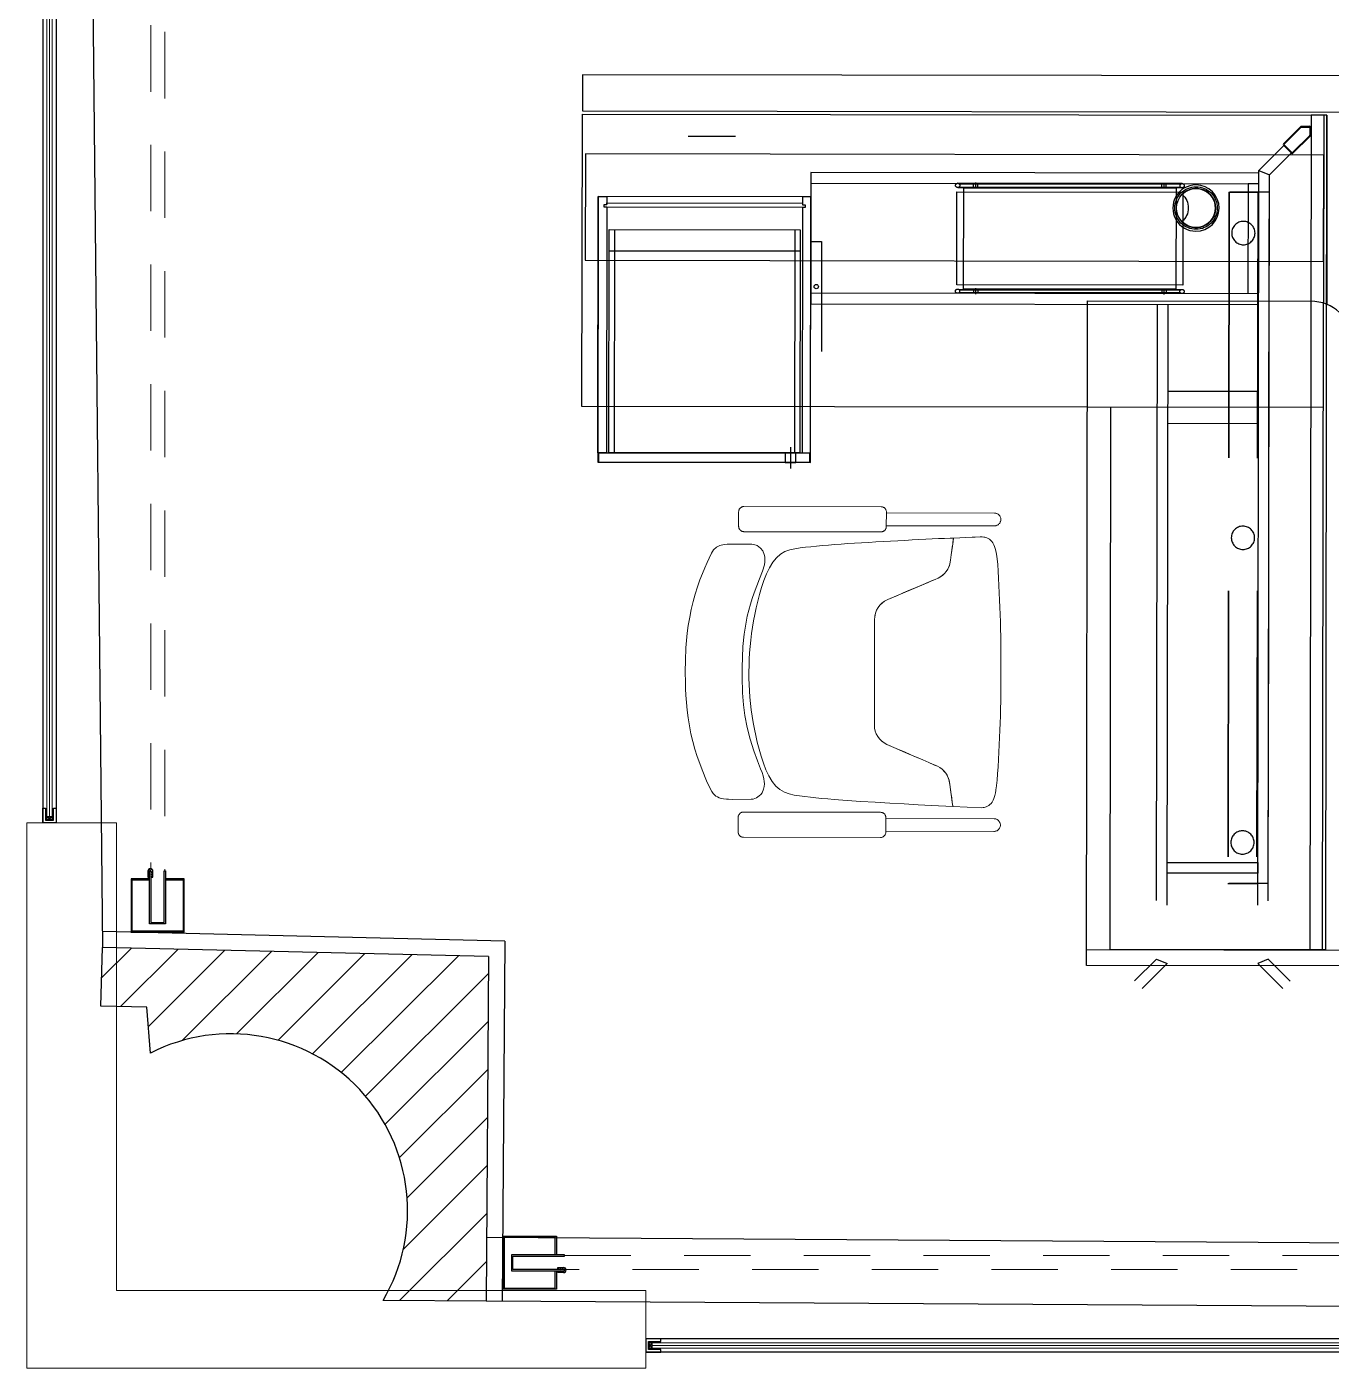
# Model space of a CAD drawing. Header units: inches. Extents: x 54 to 199, y 70 to 109.
# Drawn here: x 130.485 to 132.937, y 72.485 to 75.008 of the extents above; entities that cross this region are included whole.
import ezdxf
from ezdxf.enums import TextEntityAlignment as Align

# ---------------------------------------------------------------- set-up
doc = ezdxf.new("R2010")
doc.units = ezdxf.units.IN
doc.header["$MEASUREMENT"] = 0
for name, pattern in [('21212-FC-A-XREF-GROUND FLOOR PLAN-REV-31-10-12$0$HIDDEN', [0.375, 0.25, -0.125]), ('ACAD_ISO02W100', [15, 12, -3]), ('ACAD_ISO03W100', [30, 12, -18]), ('DASHED', [0.75, 0.5, -0.25]), ('DGN Style 2', [0.635854, 0.381513, -0.254342]), ('DGN Style 5', [15.868117, 6.800621, -9.067495]), ('HIDDEN', [0.375, 0.25, -0.125]), ('HIDDEN2', [0.1875, 0.125, -0.0625])]:
    doc.linetypes.add(name, pattern=pattern)
for name, color, linetype in [('1501', 6, 'Continuous'), ('A002_Pen02', 2, 'Continuous'), ('col-hat', 2, 'Continuous'), ('columns', 6, 'Continuous'), ('DETAIL', 2, 'Continuous'), ('DIM', 152, 'Continuous'), ('FINISH-AR', 252, 'Continuous'), ('Fixation', 1, 'Continuous'), ('hatch', 2, 'Continuous'), ('HATCH-AR', 251, 'Continuous')]:
    doc.layers.add(name, color=color, linetype=linetype)
for name, color, linetype, lineweight in [('21212-FC-A-XREF-GROUND FLOOR PLAN-REV-31-10-12$0$HIDDEN-EEE', 6, '21212-FC-A-XREF-GROUND FLOOR PLAN-REV-31-10-12$0$HIDDEN', 9), ('21212-FC-A-XREF-GROUND FLOOR PLAN-REV-31-10-12$0$PARTITION-EEE', 112, 'Continuous', 18), ('GLASS-EEE', 140, 'Continuous', 5), ('HIDDEN-EEE', 6, 'HIDDEN', 9)]:
    doc.layers.add(name, color=color, linetype=linetype, lineweight=lineweight)
doc.layers.add('A000_Non-Print', color=190, linetype='Continuous', plot=False)
doc.layers.add('GOLDCLADDING', color=7, linetype='Continuous', true_color=0xffc20a)
doc.styles.add('ROMANS', font='romans.shx')

# ---------------------------------------------------------------- blocks, each defined once
blk = doc.blocks.new('GRWRFHRH')
at = {"color": 252, "linetype": 'Continuous'}
for p, q in [((-9.463, 10.4682, 0.0092), (-9.463, 0.841, 0.0092)), ((-9.438, 10.4682, 0.0092), (-9.438, 0.841, 0.0092)), ((-9.4555, 0.853, 0.0092), (-9.4455, 0.853, 0.0092)), ((-9.4555, 0.853, 0.0092), (-9.4455, 0.853, 0.0092)), ((-9.4555, 0.846, 0.0092), (-9.4455, 0.853, 0.0092)), ((-9.4555, 0.853, 0.0092), (-9.4455, 0.846, 0.0092)), ((-9.4555, 0.846, 0.0092), (-9.4555, 0.853, 0.0092)), ((-9.4555, 0.853, 0.0092), (-9.4455, 0.853, 0.0092)), ((-9.4455, 0.846, 0.0092), (-9.4555, 0.846, 0.0092)), ((-9.4455, 0.853, 0.0092), (-9.4455, 0.846, 0.0092)), ((6.7345, -0.1296, 0.1445), (-8.3291, -0.1296, -0.1104)), ((-8.3241, -0.1471, -0.23), (-8.3171, -0.1371, -0.23)), ((-8.3171, -0.1471, -0.23), (-8.3241, -0.1371, -0.23)), ((-8.3171, -0.1371, -0.1104), (-8.3241, -0.1371, -0.1104)), ((-8.3241, -0.1371, -0.1104), (-8.3241, -0.1471, -0.1104)), ((-8.3241, -0.1471, -0.1104), (-8.3171, -0.1471, -0.1104)), ((-8.3171, -0.1471, -0.23), (-8.3171, -0.1371, -0.23)), ((-8.3171, -0.1471, -0.23), (-8.3171, -0.1371, -0.23)), ((-8.3171, -0.1471, -0.1104), (-8.3171, -0.1371, -0.1104)), ((6.7345, -0.1546, 0.1461), (-8.3291, -0.1546, -0.1104)), ((6.7345, -0.1546, 0.1461), (-8.3291, -0.1546, -0.1104))]:
    blk.add_line(p, q, dxfattribs=at)
at = {"color": 252, "ltscale": 3}
for p, q in [((-8.4485, 2.2481), (-8.4486, 2.1801)), ((-6.6849, 2.2455), (-8.4485, 2.2481)), ((-8.4486, 2.1801), (-6.685, 2.1775))]:
    blk.add_line(p, q, dxfattribs=at)
at = {"color": 252, "linetype": 'ACAD_ISO02W100', "ltscale": 3}
for p, q in [((-7.0786, 2.1721), (-7.0809, 0.6031)), ((-7.0486, 2.172), (-7.0786, 2.1721)), ((-7.0509, 0.603), (-7.0486, 2.172)), ((-7.1769, 2.0682), (-7.1298, 2.1152)), ((-7.1569, 2.0599), (-7.1156, 2.101)), ((-8.0187, 2.0644), (-8.0191, 1.8174)), ((-8.0188, 2.0444), (-7.1769, 2.0432)), ((-7.1769, 2.0632), (-8.0187, 2.0644)), ((-7.1789, 0.6862), (-7.1769, 2.0682)), ((-7.1769, 2.0682), (-7.1569, 2.0599)), ((-7.1589, 0.6945), (-7.1569, 2.0599)), ((-7.1969, 2.0432), (-7.1972, 1.8362)), ((-7.1769, 2.0432), (-7.1969, 2.0432)), ((-8.0188, 1.9347), (-7.9988, 1.9347)), ((-7.9988, 1.9347), (-7.9991, 1.7277)), ((-7.1772, 1.8362), (-8.0191, 1.8374)), ((-8.0191, 1.8174), (-7.1773, 1.8162)), ((-7.3689, 0.6948), (-7.3673, 1.8165)), ((-7.3489, 0.6865), (-7.3473, 1.8164)), ((-7.1773, 1.8162), (-7.1772, 1.8362)), ((-7.0569, 0.603), (-7.0551, 1.8184)), ((-7.1775, 1.6522), (-7.3475, 1.6525)), ((-7.0554, 1.622), (-7.4994, 1.6227)), ((-7.4554, 1.6226), (-7.4569, 0.6036)), ((-7.3476, 1.5925), (-7.1776, 1.5922)), ((-7.3487, 0.7667), (-7.1787, 0.7664)), ((-7.1787, 0.7664), (-7.1787, 0.7464)), ((-7.1787, 0.7464), (-7.3487, 0.7467)), ((-7.4569, 0.6036), (-7.0569, 0.603)), ((-7.3689, 0.585), (-7.4102, 0.5439)), ((-7.3689, 0.585), (-7.3489, 0.5767)), ((-7.1589, 0.5847), (-7.1789, 0.5765)), ((-7.1589, 0.5847), (-7.1178, 0.5434)), ((-7.0809, 0.6031), (-7.0509, 0.603)), ((-7.3489, 0.5767), (-7.3961, 0.5297)), ((-7.1789, 0.5765), (-7.1319, 0.5293))]:
    blk.add_line(p, q, dxfattribs=at)
at = {"color": 252}
for p, q in [((-7.1301, 2.1184), (-7.0979, 2.1505)), ((-7.1292, 2.1175), (-7.097, 2.1496)), ((-7.0965, 2.1511), (-7.0816, 2.1511)), ((-7.0965, 2.1498), (-7.0816, 2.1498)), ((-7.0809, 2.1491), (-7.0809, 2.1342)), ((-7.0796, 2.1491), (-7.0796, 2.1342)), ((-7.0811, 2.1337), (-7.1133, 2.1016)), ((-7.0802, 2.1328), (-7.1125, 2.1007)), ((-7.1153, 2.1007), (-7.1301, 2.1155)), ((-7.1144, 2.1016), (-7.1292, 2.1164))]:
    blk.add_line(p, q, dxfattribs=at)
at = {"color": 252, "linetype": 'DGN Style 5', "ltscale": 3}
for p, q in [((-7.3209, 2.0434), (-7.7429, 2.044)), ((-7.7089, 2.0345), (-7.7089, 2.0455)), ((-7.3549, 2.034), (-7.3549, 2.045)), ((-7.7447, 1.853), (-7.7445, 2.028)), ((-7.7445, 2.028), (-7.3195, 2.0274)), ((-7.7429, 2.036), (-7.3209, 2.0354)), ((-7.3241, 2.0419), (-7.7398, 2.0425)), ((-7.7398, 2.0375), (-7.3241, 2.0369)), ((-7.7317, 1.8455), (-7.7314, 2.0355)), ((-7.7314, 2.0355), (-7.3324, 2.0349)), ((-7.3324, 2.0349), (-7.3327, 1.8449)), ((-7.3241, 2.0419), (-7.3241, 2.0419)), ((-7.3195, 2.0274), (-7.3197, 1.8524)), ((-7.3197, 1.8524), (-7.7447, 1.853)), ((-7.7432, 1.845), (-7.3212, 1.8444)), ((-7.7401, 1.8435), (-7.3244, 1.8429)), ((-7.3327, 1.8449), (-7.7317, 1.8455)), ((-7.7092, 1.8465), (-7.7092, 1.8355)), ((-7.3552, 1.846), (-7.3552, 1.835)), ((-7.3212, 1.8364), (-7.7432, 1.837)), ((-7.3244, 1.8379), (-7.7401, 1.8385)), ((-7.3244, 1.8379), (-7.3244, 1.8379))]:
    blk.add_line(p, q, dxfattribs=at)
at = {"color": 252, "linetype": 'DGN Style 2', "ltscale": 30}
for p, q in [((-8.4194, 1.5373), (-8.4187, 2.0193)), ((-8.4187, 2.0193), (-8.4194, 1.5193)), ((-8.4187, 2.0193), (-8.4027, 2.0193)), ((-8.0187, 2.0187), (-8.4187, 2.0193)), ((-8.4027, 2.0193), (-8.4027, 2.0043)), ((-8.0187, 2.0187), (-8.0347, 2.0187)), ((-8.0347, 2.0187), (-8.0347, 2.0037)), ((-8.0194, 1.5367), (-8.0187, 2.0187)), ((-8.0194, 1.5187), (-8.0187, 2.0187)), ((-8.4077, 1.9993), (-8.4077, 2.0043)), ((-8.4077, 2.0043), (-8.4027, 2.0043)), ((-8.4027, 1.9993), (-8.4077, 1.9993)), ((-8.4027, 1.9993), (-8.4034, 1.5373)), ((-8.4027, 2.0043), (-8.4027, 2.0073)), ((-8.4027, 2.0073), (-8.0347, 2.0067)), ((-8.0347, 1.9987), (-8.4027, 1.9993)), ((-8.0347, 1.9987), (-8.0354, 1.5367)), ((-8.0347, 2.0067), (-8.0347, 2.0037)), ((-8.0347, 2.0037), (-8.0297, 2.0037)), ((-8.0297, 1.9987), (-8.0347, 1.9987)), ((-8.0297, 2.0037), (-8.0297, 1.9987)), ((-8.3988, 1.5372), (-8.3981, 1.9572)), ((-8.3981, 1.9572), (-8.0393, 1.9567)), ((-8.3881, 1.9572), (-8.3888, 1.5372)), ((-8.0493, 1.9567), (-8.05, 1.5367)), ((-8.0393, 1.9567), (-8.04, 1.5367)), ((-8.3982, 1.9172), (-8.0394, 1.9167)), ((-8.0574, 1.5479, 0.1342), (-8.0574, 1.5076, 0.1342)), ((-8.4034, 1.5373), (-8.4194, 1.5373)), ((-8.4194, 1.5193), (-8.0194, 1.5187)), ((-8.4174, 1.5283), (-8.4174, 1.5373)), ((-8.4174, 1.5373), (-8.4134, 1.5373)), ((-8.4174, 1.5193), (-8.4174, 1.5283)), ((-8.0214, 1.5187), (-8.4174, 1.5193)), ((-8.4134, 1.5373), (-8.0254, 1.5367)), ((-8.04, 1.5367), (-8.3988, 1.5372)), ((-8.0674, 1.5368, 0.1342), (-8.0674, 1.5188, 0.1342)), ((-8.0474, 1.5367, 0.1342), (-8.0674, 1.5368, 0.1342)), ((-8.0674, 1.5188, 0.1342), (-8.0474, 1.5187, 0.1342)), ((-8.0474, 1.5187, 0.1342), (-8.0474, 1.5367, 0.1342)), ((-8.0354, 1.5367), (-8.0194, 1.5367)), ((-8.0254, 1.5367), (-8.0214, 1.5367)), ((-8.0214, 1.5367), (-8.0214, 1.5277)), ((-8.0214, 1.5277), (-8.0214, 1.5187))]:
    blk.add_line(p, q, dxfattribs=at)
at = {"color": 252, "linetype": 'DASHED'}
for p, q in [((-7.2331, 2.0273, -0.0032), (-7.235, 0.7273, -0.0032)), ((-7.2327, 2.0273, -0.0032), (-7.2347, 0.7273, -0.0032)), ((-7.2327, 2.0273, -0.0032), (-7.2347, 0.7273, -0.0032)), ((-7.2324, 2.0273, -0.0032), (-7.2343, 0.7273, -0.0032)), ((-7.2331, 2.0273, -0.0032), (-7.1782, 2.0272, -0.0032)), ((-7.157, 2.0272, -0.0032), (-7.231, 2.0273, -0.0032)), ((-7.1789, 2.0272, -0.0032), (-7.1809, 0.7272, -0.0032)), ((-7.1782, 2.0272, -0.0032), (-7.1801, 0.7272, -0.0032)), ((-7.1589, 0.7272, -0.0032), (-7.157, 2.0272, -0.0032)), ((-7.235, 0.7273, -0.0032), (-7.1801, 0.7272, -0.0032)), ((-7.1589, 0.7272, -0.0032), (-7.2329, 0.7273, -0.0032))]:
    blk.add_line(p, q, dxfattribs=at)
at = {"color": 252, "lineweight": 25}
for p, q in [((-7.501, 0.5727), (-7.4991, 1.8227)), ((-7.4991, 1.8227), (-7.079, 1.8221)), ((-6.901, 0.5718), (-7.501, 0.5727))]:
    blk.add_line(p, q, dxfattribs=at)
at = {"color": 252, "linetype": 'DGN Style 5', "ltscale": 3}
for centre in [(-7.7429, 2.04), (-7.3209, 2.0394), (-7.7432, 1.841), (-7.3212, 1.8404)]:
    blk.add_circle(centre, 0.004, dxfattribs=at)
at = {"color": 252, "linetype": 'ACAD_ISO02W100', "ltscale": 3}
blk.add_circle((-7.2948, 1.9974), 0.04, dxfattribs=at)
at = {"color": 252, "ltscale": 3}
blk.add_circle((-8.0089, 1.8497), 0.004, dxfattribs=at)
at = {"color": 252}
for centre, radius, start, end in [((-7.0965, 2.1491), 0.002, 89.915, 134.915), ((-7.0965, 2.1491), 0.00075, 89.915, 134.915), ((-7.0816, 2.1491), 0.002, 359.915, 89.915), ((-7.0816, 2.1491), 0.00075, 359.915, 89.915), ((-7.0816, 2.1342), 0.00075, 314.915, 359.915), ((-7.0816, 2.1342), 0.002, 314.915, 359.915), ((-7.1287, 2.117), 0.002, 134.915, 224.915), ((-7.1287, 2.117), 0.00075, 134.915, 224.915), ((-7.1139, 2.1021), 0.002, 224.915, 314.915), ((-7.1139, 2.1021), 0.00075, 224.915, 314.915)]:
    blk.add_arc(centre, radius, start, end, dxfattribs=at)
at = {"color": 252, "lineweight": 25}
blk.add_arc((-7.0791, 1.7421), 0.08, 4.915, 89.915, dxfattribs=at)
at = {"color": 252, "linetype": 'DASHED', "extrusion": (0, 0, -1)}
for centre, major_axis, start_param, end_param in [((-7.2058, 1.9503, -0.0032), (-0.0155, 0.0155), 0.786882, 7.070067), ((-7.2066, 1.3772, -0.0032), (0.0155, 0.0155), -0.783914, 5.499271), ((-7.2075, 0.8042, -0.0032), (-0.0155, 0.0155), 0.786882, 7.070067)]:
    blk.add_ellipse(centre, major_axis=major_axis, ratio=1, start_param=start_param, end_param=end_param, dxfattribs=at)
at = {"layer": '1501', "color": 252}
blk.add_lwpolyline([(-7.3211, 2.023, -0.461701), (-7.3212, 1.9718, 2.461701)], format="xyb", close=True, dxfattribs=at)
at = {"layer": '21212-FC-A-XREF-GROUND FLOOR PLAN-REV-31-10-12$0$HIDDEN-EEE', "color": 252, "linetype": 'HIDDEN', "ltscale": 0.5}
for p, q in [((-9.2596, 5.0412, 0), (-9.2596, 0.7546, 0)), ((-9.2336, 5.0287, 0), (-9.2336, 0.7506, 0)), ((-8.4824, 0.0272), (-5.7778, 0.0272)), ((-8.5794, 0.0012), (-5.7662, 0.0012))]:
    blk.add_line(p, q, dxfattribs=at)
at = {"layer": '21212-FC-A-XREF-GROUND FLOOR PLAN-REV-31-10-12$0$PARTITION-EEE', "color": 252, "linetype": 'Continuous'}
for p, q in [((-9.493, -0.1846, 0), (-9.493, 0.841, 0.0092)), ((-9.3243, 0.841, 0.0092), (-9.493, 0.841, 0.0092)), ((-9.3243, -0.0384, 0.0069), (-9.3243, 0.841, 0.0092)), ((-8.3291, -0.0384, -0.1104), (-9.3243, -0.0384, -0.0118)), ((-8.3291, -0.0384, -0.1104), (-8.3291, -0.1846, -0.1104)), ((-8.3291, -0.1846, -0.1104), (-9.493, -0.1846, -0.0048))]:
    blk.add_line(p, q, dxfattribs=at)
at = {"layer": 'A000_Non-Print', "color": 252}
for p, q in [((-8.4427, 2.0991), (-8.443, 1.8991)), ((-7.0547, 2.097), (-8.4427, 2.0991)), ((-7.055, 1.897), (-7.0547, 2.097)), ((-8.443, 1.8991), (-7.055, 1.897))]:
    blk.add_line(p, q, dxfattribs=at)
at = {"layer": 'A002_Pen02', "color": 252}
for p, q in [((-8.4494, 1.6241), (-8.4486, 2.1741)), ((-8.4486, 2.1741), (-7.0486, 2.172)), ((-7.0546, 2.172), (-7.0551, 1.8184)), ((-7.0486, 2.172), (-7.0491, 1.8162)), ((-7.4994, 1.6227), (-8.4494, 1.6241))]:
    blk.add_line(p, q, dxfattribs=at)
at = {"layer": 'A002_Pen02', "color": 252, "linetype": 'DGN Style 5'}
for p, q in [((-7.7129, 2.0375), (-7.7129, 2.0425)), ((-7.7049, 2.0375), (-7.7049, 2.0425)), ((-7.3589, 2.037), (-7.3589, 2.042)), ((-7.3509, 2.037), (-7.3509, 2.042)), ((-7.7132, 1.8435), (-7.7132, 1.8385)), ((-7.7052, 1.8435), (-7.7052, 1.8385)), ((-7.3592, 1.843), (-7.3592, 1.838)), ((-7.3512, 1.843), (-7.3512, 1.838))]:
    blk.add_line(p, q, dxfattribs=at)
at = {"layer": 'A002_Pen02', "color": 252, "linetype": 'ACAD_ISO03W100'}
blk.add_line((-7.5009, 0.6027), (-6.9009, 0.6018), dxfattribs=at)
at = {"layer": 'col-hat', "color": 252, "linetype": 'Continuous'}
for p, q in [((-9.3524, 0.5497), (-9.2964, 0.6056)), ((-9.3168, 0.4955), (-9.2086, 0.6035)), ((-9.2643, 0.4582), (-9.1207, 0.6014)), ((-9.2012, 0.4315), (-9.0329, 0.5993)), ((-9.0986, 0.4441), (-8.9451, 0.5972)), ((-9.0206, 0.4322), (-8.8573, 0.5951)), ((-8.9562, 0.4068), (-8.7694, 0.593)), ((-8.9018, 0.3714), (-8.6816, 0.5909)), ((-8.8562, 0.3271), (-8.625, 0.5576)), ((-8.8194, 0.2741), (-8.6256, 0.4674)), ((-8.7924, 0.2114), (-8.6262, 0.3771)), ((-8.778, 0.1361), (-8.6268, 0.2868)), ((-8.7851, 0.0393), (-8.6274, 0.1965)), ((-8.7922, -0.0574), (-8.628, 0.1063)), ((-8.7028, -0.0579), (-8.6286, 0.016))]:
    blk.add_line(p, q, dxfattribs=at)
at = {"layer": 'columns', "color": 252}
for p, q in [((-8.2498, 2.1324), (-8.1605, 2.1326)), ((-9.3539, 0.4965), (-9.3509, 0.6069)), ((-8.6248, 0.5895), (-9.3509, 0.6069)), ((-8.6248, 0.5895), (-8.6291, -0.0584)), ((-9.2672, 0.4943), (-9.3539, 0.4965)), ((-9.2604, 0.4082), (-9.2672, 0.4943)), ((-8.6291, -0.0584), (-8.8233, -0.0572))]:
    blk.add_line(p, q, dxfattribs=at)
blk.add_arc((-9.1096, 0.1118), 0.3325, 329.4495, 116.9573, dxfattribs=at)
at = {"layer": 'DETAIL', "color": 252, "linetype": 'Continuous'}
for p, q in [((-9.463, 10.4682, 0.0092), (-9.463, 0.841, 0.0092)), ((-9.463, 0.841, 0.0092), (-9.463, 0.8688, 0.0092)), ((-9.463, 0.8688, 0.0092), (-9.458, 0.8688, 0.0092)), ((-9.458, 0.8688, 0.0092), (-9.458, 0.846, 0.0092)), ((-9.443, 0.846, 0.0092), (-9.443, 0.8688, 0.0092)), ((-9.443, 0.8688, 0.0092), (-9.438, 0.8688, 0.0092)), ((-9.438, 0.8688, 0.0092), (-9.438, 0.841, 0.0092)), ((-9.438, 0.841, 0.0092), (-9.463, 0.841, 0.0092)), ((-9.458, 0.846, 0.0092), (-9.443, 0.846, 0.0092)), ((-8.3013, -0.1296, -0.1104), (-8.3291, -0.1296, -0.1104)), ((-8.3291, -0.1296, -0.1104), (-8.3291, -0.1546, -0.1104)), ((-8.3241, -0.1496, -0.1104), (-8.3241, -0.1346, -0.1104)), ((-8.3241, -0.1346, -0.1104), (-8.3013, -0.1346, -0.1104)), ((-8.3013, -0.1496, -0.1104), (-8.3241, -0.1496, -0.1104)), ((-8.3013, -0.1346, -0.1104), (-8.3013, -0.1296, -0.1104)), ((-8.3013, -0.1546, -0.1104), (-8.3013, -0.1496, -0.1104)), ((6.7345, -0.1546, 0.1461), (-8.3291, -0.1546, -0.1104)), ((-8.3291, -0.1546, -0.1104), (-8.3013, -0.1546, -0.1104))]:
    blk.add_line(p, q, dxfattribs=at)
at = {"layer": 'DIM', "color": 252}
for points in [[(-7.2949, 1.9539, 1), (-7.2948, 2.0409, 1)], [(-7.2948, 2.0341, -1), (-7.2949, 1.9606, -1)]]:
    blk.add_lwpolyline(points, format="xyb", close=True, dxfattribs=at)
at = {"layer": 'FINISH-AR', "color": 252, "linetype": 'HIDDEN2', "ltscale": 0.5}
for p, q in [((-9.2621, 0.7356, 0), (-9.2971, 0.7356, 0)), ((-9.2971, 0.7356, 0), (-9.2971, 0.6356, 0)), ((-9.2951, 0.6376, 0), (-9.2951, 0.7336, 0)), ((-9.2951, 0.7336, 0), (-9.2621, 0.7336, 0)), ((-9.2621, 0.6511, 0), (-9.2621, 0.7506, 0)), ((-9.2621, 0.7506, 0), (-9.2596, 0.7506, 0)), ((-9.2621, 0.7336, 0), (-9.2621, 0.7356, 0)), ((-9.2596, 0.7506, 0), (-9.2596, 0.6536, 0)), ((-9.2346, 0.6536, 0), (-9.2346, 0.7506, 0)), ((-9.2346, 0.7506, 0), (-9.2321, 0.7506, 0)), ((-9.2321, 0.7506, 0), (-9.2321, 0.6511, 0)), ((-9.1971, 0.7356, 0), (-9.2321, 0.7356, 0)), ((-9.2321, 0.7356, 0), (-9.2321, 0.7336, 0)), ((-9.2321, 0.7336, 0), (-9.1991, 0.7336, 0)), ((-9.1991, 0.7336, 0), (-9.1991, 0.6376, 0)), ((-9.1971, 0.6356, 0), (-9.1971, 0.7356, 0)), ((-9.2971, 0.6356, 0), (-9.1971, 0.6356, 0)), ((-9.1991, 0.6376, 0), (-9.2951, 0.6376, 0)), ((-9.2321, 0.6511, 0), (-9.2621, 0.6511, 0)), ((-9.2596, 0.6536, 0), (-9.2346, 0.6536, 0)), ((-8.5974, -0.0362), (-8.5974, 0.0637)), ((-8.5974, 0.0637), (-8.4974, 0.0637)), ((-8.4994, 0.0617), (-8.5954, 0.0617)), ((-8.5954, 0.0617), (-8.5954, -0.0342)), ((-8.4994, 0.0287), (-8.4994, 0.0617)), ((-8.4974, 0.0637), (-8.4974, 0.0287)), ((-8.4824, 0.0287), (-8.5819, 0.0287)), ((-8.5819, 0.0287), (-8.5819, -0.0013)), ((-8.5794, 0.0012), (-8.5794, 0.0262)), ((-8.5794, 0.0262), (-8.4824, 0.0262)), ((-8.4974, 0.0287), (-8.4994, 0.0287)), ((-8.4824, 0.0262), (-8.4824, 0.0287)), ((-8.4824, 0.0012), (-8.5794, 0.0012)), ((-8.4824, -0.0013), (-8.4824, 0.0012)), ((-8.5819, -0.0013), (-8.4824, -0.0013)), ((-8.4994, -0.0013), (-8.4974, -0.0013)), ((-8.4994, -0.0342), (-8.4994, -0.0013)), ((-8.4974, -0.0013), (-8.4974, -0.0362)), ((-8.4974, -0.0362), (-8.5974, -0.0362)), ((-8.5954, -0.0342), (-8.4994, -0.0342))]:
    blk.add_line(p, q, dxfattribs=at)
at = {"layer": 'FINISH-AR', "color": 252}
for q in [(-9.3501, 0.6369), (-8.5991, -0.0586)]:
    blk.add_line((-8.5946, 0.6188), q, dxfattribs=at)
at = {"layer": 'Fixation', "color": 252}
for p, q in [((-9.2656, 0.75, 0), (-9.2656, 0.739, 0)), ((-9.2656, 0.739, 0), (-9.2621, 0.739, 0)), ((-9.2596, 0.739, 0), (-9.2561, 0.739, 0)), ((-9.2561, 0.739, 0), (-9.2561, 0.75, 0)), ((-8.4949, 0.0012), (-8.4949, 0.0047)), ((-8.4949, 0.0047), (-8.4839, 0.0047)), ((-8.4949, -0.0047), (-8.4949, -0.0013)), ((-8.4839, -0.0047), (-8.4949, -0.0047))]:
    blk.add_line(p, q, dxfattribs=at)
for centre, start, end in [((-9.2608, 0.75, 0), 0, 180), ((-8.4839, 0), 270, 90)]:
    blk.add_arc(centre, 0.00475, start, end, dxfattribs=at)
at = {"layer": 'GLASS-EEE', "color": 252}
for p, q in [((-9.4555, 10.4632, 0.0092), (-9.4555, 0.846, 0.0092)), ((-9.4505, 10.4562, 0.0092), (-9.4505, 0.853, 0.0092)), ((-9.4455, 10.4632, 0.0092), (-9.4455, 0.846, 0.0092)), ((6.7295, -0.1371, 0.1436), (-8.3241, -0.1371, -0.1104)), ((6.7295, -0.1471, 0.1436), (-8.3241, -0.1471, -0.1104)), ((6.7225, -0.1421, 0.1437), (-8.3171, -0.1421, -0.1102))]:
    blk.add_line(p, q, dxfattribs=at)
at = {"layer": 'hatch', "color": 252, "linetype": 'Continuous'}
for p, q in [((-9.2656, 0.7477, 0), (-9.2621, 0.7442, 0)), ((-9.2656, 0.7433, 0), (-9.2621, 0.7398, 0)), ((-9.2652, 0.7518, 0), (-9.2621, 0.7486, 0)), ((-9.2632, 0.7541, 0), (-9.2606, 0.7515, 0)), ((-9.2596, 0.7505, 0), (-9.2561, 0.747, 0)), ((-9.2596, 0.7461, 0), (-9.2561, 0.7426, 0)), ((-9.2596, 0.7417, 0), (-9.2569, 0.739, 0)), ((-9.259, 0.7544, 0), (-9.2564, 0.7518, 0)), ((-8.4922, 0.0012), (-8.4949, 0.0039)), ((-8.4878, 0.0012), (-8.4913, 0.0047)), ((-8.4833, 0.0012), (-8.4868, 0.0047)), ((-8.4797, -0.0024), (-8.4824, 0.0003)), ((-8.4795, 0.0018), (-8.4821, 0.0044)), ((-8.4906, -0.0047), (-8.4941, -0.0013)), ((-8.4862, -0.0047), (-8.4897, -0.0013)), ((-8.4821, -0.0044), (-8.4853, -0.0013))]:
    blk.add_line(p, q, dxfattribs=at)
at = {"layer": 'HATCH-AR', "color": 252}
for p, q in [((-9.3968, 5.2231), (-9.3509, 0.6069)), ((-8.6284, 0.0616), (-5.6397, 0.043)), ((-5.6404, -0.077), (-8.6291, -0.0584))]:
    blk.add_line(p, q, dxfattribs=at)
at = {"layer": 'HIDDEN-EEE', "color": 252, "linetype": 'HIDDEN2', "ltscale": 300}
for p, q in [((-8.1547, 1.4261), (-8.1547, 1.3987)), ((-7.887, 1.4357), (-8.1447, 1.4361)), ((-7.8771, 1.3983), (-7.877, 1.4257)), ((-7.877, 1.424), (-7.6738, 1.4237)), ((-8.1448, 1.3887), (-7.8871, 1.3883)), ((-7.8771, 1.4), (-7.6738, 1.3997)), ((-8.1899, 1.3628, 0.4194), (-8.1965, 1.3594, 0.4194)), ((-8.1819, 1.3646, 0.4194), (-8.1899, 1.3628, 0.4194)), ((-8.1763, 1.3649, 0.4194), (-8.1819, 1.3646, 0.4194)), ((-8.1648, 1.3653, 0.4194), (-8.1763, 1.3649, 0.4194)), ((-8.1564, 1.3654, 0.4194), (-8.1648, 1.3653, 0.4194)), ((-8.1479, 1.3654, 0.4194), (-8.1564, 1.3654, 0.4194)), ((-8.1384, 1.3652, 0.4194), (-8.1479, 1.3654, 0.4194)), ((-8.13, 1.365, 0.4194), (-8.1384, 1.3652, 0.4194)), ((-8.1262, 1.3645, 0.4194), (-8.13, 1.365, 0.4194)), ((-8.1197, 1.3624, 0.4194), (-8.1262, 1.3645, 0.4194)), ((-8.1166, 1.3604, 0.4194), (-8.1197, 1.3624, 0.4194)), ((-7.9971, 1.3626), (-8.0081, 1.3615)), ((-7.9858, 1.3636), (-7.9971, 1.3626)), ((-7.9742, 1.3646), (-7.9858, 1.3636)), ((-7.9621, 1.3655), (-7.9742, 1.3646)), ((-7.9497, 1.3663), (-7.9621, 1.3655)), ((-7.9368, 1.3671), (-7.9497, 1.3663)), ((-7.9237, 1.3678), (-7.9368, 1.3671)), ((-7.9102, 1.3685), (-7.9237, 1.3678)), ((-7.8967, 1.3693), (-7.9102, 1.3685)), ((-7.883, 1.37), (-7.8967, 1.3693)), ((-7.8693, 1.3708), (-7.883, 1.37)), ((-7.8556, 1.3715), (-7.8693, 1.3708)), ((-7.8421, 1.3723), (-7.8556, 1.3715)), ((-7.8288, 1.3731), (-7.8421, 1.3723)), ((-7.8157, 1.3738), (-7.8288, 1.3731)), ((-7.803, 1.3745), (-7.8157, 1.3738)), ((-7.7907, 1.3751), (-7.803, 1.3745)), ((-7.7789, 1.3756), (-7.7907, 1.3751)), ((-7.7677, 1.3761), (-7.7789, 1.3756)), ((-7.7572, 1.3766), (-7.7677, 1.3761)), ((-7.7507, 1.3768), (-7.7572, 1.3766)), ((-7.7523, 1.3652), (-7.753, 1.36)), ((-7.7529, 1.3606), (-7.7522, 1.3658)), ((-7.7518, 1.3691), (-7.7523, 1.3652)), ((-7.7522, 1.3658), (-7.7517, 1.3696)), ((-7.7514, 1.3719), (-7.7518, 1.3691)), ((-7.7517, 1.3696), (-7.7513, 1.3723)), ((-7.7511, 1.3738), (-7.7514, 1.3719)), ((-7.7513, 1.3723), (-7.7511, 1.3741)), ((-7.7511, 1.3741), (-7.7507, 1.3768)), ((-7.751, 1.3749), (-7.7511, 1.3738)), ((-7.7508, 1.376), (-7.751, 1.3749)), ((-7.7507, 1.3768), (-7.7508, 1.376)), ((-7.7159, 1.3781), (-7.7507, 1.3768)), ((-7.7101, 1.3783), (-7.7159, 1.3781)), ((-7.7006, 1.3787), (-7.7101, 1.3783)), ((-7.697, 1.3788), (-7.7006, 1.3787)), ((-7.6939, 1.3785), (-7.697, 1.3788)), ((-7.692, 1.3783), (-7.6939, 1.3785)), ((-7.69, 1.3778), (-7.692, 1.3783)), ((-7.6881, 1.3769), (-7.69, 1.3778)), ((-7.6853, 1.3758), (-7.6881, 1.3769)), ((-7.6833, 1.3745), (-7.6853, 1.3758)), ((-7.6813, 1.3727), (-7.6833, 1.3745)), ((-7.6789, 1.3704), (-7.6813, 1.3727)), ((-7.6771, 1.3679), (-7.6789, 1.3704)), ((-7.6751, 1.3641), (-7.6771, 1.3679)), ((-7.6736, 1.361), (-7.6751, 1.3641)), ((-8.2102, 1.3387, 0.4194), (-8.2138, 1.3305, 0.4194)), ((-8.2055, 1.3482, 0.4194), (-8.2102, 1.3387, 0.4194)), ((-8.2017, 1.3543, 0.4194), (-8.2055, 1.3482, 0.4194)), ((-8.1965, 1.3594, 0.4194), (-8.2017, 1.3543, 0.4194)), ((-8.1138, 1.3578, 0.4194), (-8.1166, 1.3604, 0.4194)), ((-8.1094, 1.3526, 0.4194), (-8.1138, 1.3578, 0.4194)), ((-8.1065, 1.3457, 0.4194), (-8.1094, 1.3526, 0.4194)), ((-8.1054, 1.3411, 0.4194), (-8.1065, 1.3457, 0.4194)), ((-8.1054, 1.3317, 0.4194), (-8.1054, 1.3411, 0.4194)), ((-8.0836, 1.3398), (-8.0906, 1.3313)), ((-8.076, 1.3464), (-8.0836, 1.3398)), ((-8.0676, 1.3512), (-8.076, 1.3464)), ((-8.0586, 1.3545), (-8.0676, 1.3512)), ((-8.0492, 1.3567), (-8.0586, 1.3545)), ((-8.0393, 1.3582), (-8.0492, 1.3567)), ((-8.0291, 1.3594), (-8.0393, 1.3582)), ((-8.0187, 1.3605), (-8.0291, 1.3594)), ((-8.0081, 1.3615), (-8.0187, 1.3605)), ((-7.7551, 1.3451), (-7.7565, 1.335)), ((-7.7565, 1.335), (-7.7551, 1.3451)), ((-7.7551, 1.3451), (-7.7539, 1.3538)), ((-7.754, 1.3531), (-7.7551, 1.3451)), ((-7.753, 1.36), (-7.754, 1.3531)), ((-7.7539, 1.3538), (-7.7529, 1.3606)), ((-7.6725, 1.357), (-7.6736, 1.361)), ((-7.6712, 1.3529), (-7.6725, 1.357)), ((-7.6699, 1.3463), (-7.6712, 1.3529)), ((-7.6688, 1.3375), (-7.6699, 1.3463)), ((-7.6677, 1.3268), (-7.6688, 1.3375)), ((-8.218, 1.3209, 0.4194), (-8.2227, 1.3101, 0.4194)), ((-8.2138, 1.3305, 0.4194), (-8.218, 1.3209, 0.4194)), ((-8.1154, 1.3002, 0.4194), (-8.1099, 1.3144, 0.4194)), ((-8.1099, 1.3144, 0.4194), (-8.1064, 1.3262, 0.4194)), ((-8.1064, 1.3262, 0.4194), (-8.1054, 1.3317, 0.4194)), ((-8.0968, 1.3209), (-8.1023, 1.3093)), ((-8.0906, 1.3313), (-8.0968, 1.3209)), ((-7.7677, 1.3099), (-7.7644, 1.3138)), ((-7.7644, 1.3138), (-7.7674, 1.3103)), ((-7.7617, 1.318), (-7.7644, 1.3138)), ((-7.7644, 1.3138), (-7.7617, 1.318)), ((-7.7617, 1.318), (-7.7591, 1.3235)), ((-7.7594, 1.3228), (-7.7617, 1.318)), ((-7.7579, 1.3273), (-7.7594, 1.3228)), ((-7.7591, 1.3235), (-7.7579, 1.3273)), ((-7.7565, 1.335), (-7.7579, 1.3273)), ((-7.7579, 1.3273), (-7.7569, 1.3322)), ((-7.7569, 1.3322), (-7.7565, 1.335)), ((-7.6669, 1.3146), (-7.6677, 1.3268)), ((-7.6661, 1.3013), (-7.6669, 1.3146)), ((-8.2274, 1.2981, 0.4194), (-8.2321, 1.2852, 0.4194)), ((-8.2227, 1.3101, 0.4194), (-8.2274, 1.2981, 0.4194)), ((-8.1255, 1.2736, 0.4194), (-8.1154, 1.3002, 0.4194)), ((-8.1072, 1.2967), (-8.1116, 1.2837)), ((-8.1023, 1.3093), (-8.1072, 1.2967)), ((-7.7987, 1.2932), (-7.8581, 1.2679)), ((-7.8195, 1.2844), (-7.8077, 1.2894)), ((-7.8077, 1.2894), (-7.7964, 1.2942)), ((-7.7909, 1.2966), (-7.7987, 1.2932)), ((-7.7964, 1.2942), (-7.7855, 1.2989)), ((-7.7855, 1.2989), (-7.7909, 1.2966)), ((-7.7799, 1.3012), (-7.7855, 1.2989)), ((-7.7855, 1.2989), (-7.7799, 1.3012)), ((-7.7799, 1.3012), (-7.7726, 1.3056)), ((-7.7755, 1.3036), (-7.7799, 1.3012)), ((-7.7726, 1.3056), (-7.7755, 1.3036)), ((-7.7726, 1.3056), (-7.7677, 1.3099)), ((-7.7714, 1.3065), (-7.7726, 1.3056)), ((-7.7674, 1.3103), (-7.7714, 1.3065)), ((-7.6655, 1.2876), (-7.6661, 1.3013)), ((-7.6648, 1.2738), (-7.6655, 1.2876)), ((-8.2365, 1.2714, 0.4194), (-8.2405, 1.2571, 0.4194)), ((-8.2321, 1.2852, 0.4194), (-8.2365, 1.2714, 0.4194)), ((-8.1325, 1.2521, 0.4194), (-8.1291, 1.263, 0.4194)), ((-8.1291, 1.263, 0.4194), (-8.1255, 1.2736, 0.4194)), ((-8.1155, 1.2706), (-8.1189, 1.2578)), ((-8.1116, 1.2837), (-8.1155, 1.2706)), ((-7.874, 1.2612), (-7.8561, 1.2688)), ((-7.8581, 1.2679), (-7.874, 1.2612)), ((-7.8561, 1.2688), (-7.8452, 1.2735)), ((-7.8452, 1.2735), (-7.832, 1.2791)), ((-7.832, 1.2791), (-7.8195, 1.2844)), ((-7.6642, 1.2601), (-7.6648, 1.2738)), ((-8.244, 1.2424, 0.4194), (-8.2468, 1.2277, 0.4194)), ((-8.2405, 1.2571, 0.4194), (-8.244, 1.2424, 0.4194)), ((-8.1384, 1.23, 0.4194), (-8.1325, 1.2521, 0.4194)), ((-8.1219, 1.2453), (-8.1246, 1.233)), ((-8.1189, 1.2578), (-8.1219, 1.2453)), ((-7.8953, 1.2409), (-7.8973, 1.2354)), ((-7.8973, 1.2354), (-7.8953, 1.2409)), ((-7.8926, 1.2458), (-7.8953, 1.2409)), ((-7.8953, 1.2409), (-7.8926, 1.2458)), ((-7.8892, 1.2503), (-7.8926, 1.2458)), ((-7.8926, 1.2458), (-7.8892, 1.2503)), ((-7.8851, 1.2544), (-7.8892, 1.2503)), ((-7.8892, 1.2503), (-7.8854, 1.2541)), ((-7.8854, 1.2541), (-7.8806, 1.2578)), ((-7.8806, 1.2578), (-7.8851, 1.2544)), ((-7.874, 1.2612), (-7.8806, 1.2578)), ((-7.8806, 1.2578), (-7.874, 1.2612)), ((-7.6636, 1.2465), (-7.6642, 1.2601)), ((-7.663, 1.2328), (-7.6636, 1.2465)), ((-8.2495, 1.2124, 0.4194), (-8.2514, 1.1976, 0.4194)), ((-8.2468, 1.2277, 0.4194), (-8.2495, 1.2124, 0.4194)), ((-8.1444, 1.1957, 0.4194), (-8.1408, 1.2188, 0.4194)), ((-8.1408, 1.2188, 0.4194), (-8.1384, 1.23, 0.4194)), ((-8.1269, 1.2208), (-8.1289, 1.2088)), ((-8.1246, 1.233), (-8.1269, 1.2208)), ((-7.899, 1.215), (-7.8995, 1.0342)), ((-7.8995, 1.0342), (-7.899, 1.215)), ((-7.8987, 1.2279), (-7.899, 1.2242)), ((-7.899, 1.2242), (-7.8987, 1.2279)), ((-7.899, 1.2242), (-7.899, 1.215)), ((-7.899, 1.215), (-7.899, 1.2242)), ((-7.8973, 1.2354), (-7.8987, 1.2279)), ((-7.8987, 1.2279), (-7.8986, 1.2299)), ((-7.8986, 1.2299), (-7.8973, 1.2354)), ((-7.6625, 1.2192), (-7.663, 1.2328)), ((-7.6622, 1.2056), (-7.6625, 1.2192)), ((-8.2514, 1.1976, 0.4194), (-8.2538, 1.17, 0.4194)), ((-8.1466, 1.1727, 0.4194), (-8.1444, 1.1957, 0.4194)), ((-8.1306, 1.1969), (-8.132, 1.1849)), ((-8.1289, 1.2088), (-8.1306, 1.1969)), ((-7.6619, 1.192), (-7.6622, 1.2056)), ((-7.6618, 1.1784), (-7.6619, 1.192)), ((-8.2538, 1.17, 0.4194), (-8.2548, 1.1466, 0.4194)), ((-8.1477, 1.1521, 0.4194), (-8.1466, 1.1727, 0.4194)), ((-8.1341, 1.1611), (-8.1348, 1.1491)), ((-8.1332, 1.173), (-8.1341, 1.1611)), ((-8.132, 1.1849), (-8.1332, 1.173)), ((-7.6617, 1.1648), (-7.6618, 1.1784)), ((-7.6616, 1.1512), (-7.6617, 1.1648)), ((-8.2548, 1.1466, 0.4194), (-8.255, 1.1255, 0.4194)), ((-8.148, 1.1339, 0.4194), (-8.1477, 1.1521, 0.4194)), ((-8.1352, 1.1372), (-8.1353, 1.1252)), ((-8.1348, 1.1491), (-8.1352, 1.1372)), ((-7.6617, 1.1376), (-7.6616, 1.1512)), ((-7.6617, 1.124), (-7.6617, 1.1376)), ((-8.255, 1.1255, 0.4194), (-8.2549, 1.1045, 0.4194)), ((-8.1481, 1.1159, 0.4194), (-8.148, 1.1339, 0.4194)), ((-8.1475, 1.0859, 0.4194), (-8.1481, 1.1159, 0.4194)), ((-8.1353, 1.1252), (-8.1353, 1.1133)), ((-8.1353, 1.1133), (-8.1349, 1.1013)), ((-7.6618, 1.0968), (-7.6617, 1.1104)), ((-7.6617, 1.1104), (-7.6617, 1.124)), ((-8.2549, 1.1045, 0.4194), (-8.2545, 1.0932, 0.4194)), ((-8.2545, 1.0932, 0.4194), (-8.2539, 1.081, 0.4194)), ((-8.1458, 1.063, 0.4194), (-8.1475, 1.0859, 0.4194)), ((-8.1349, 1.1013), (-8.1343, 1.0894)), ((-8.1343, 1.0894), (-8.1334, 1.0774)), ((-7.6619, 1.0832), (-7.6618, 1.0968)), ((-8.2539, 1.081, 0.4194), (-8.253, 1.0676, 0.4194)), ((-8.253, 1.0676, 0.4194), (-8.2516, 1.0533, 0.4194)), ((-8.1432, 1.0431, 0.4194), (-8.1458, 1.063, 0.4194)), ((-8.1334, 1.0774), (-8.1323, 1.0655)), ((-8.1323, 1.0655), (-8.1309, 1.0535)), ((-7.6623, 1.056), (-7.662, 1.0696)), ((-7.662, 1.0696), (-7.6619, 1.0832)), ((-8.2516, 1.0533, 0.4194), (-8.2499, 1.0386, 0.4194)), ((-8.2499, 1.0386, 0.4194), (-8.2474, 1.0233, 0.4194)), ((-8.1389, 1.0204, 0.4194), (-8.1432, 1.0431, 0.4194)), ((-8.1309, 1.0535), (-8.1293, 1.0416)), ((-8.1293, 1.0416), (-8.1272, 1.0296)), ((-7.663, 1.0288), (-7.6626, 1.0424)), ((-7.6626, 1.0424), (-7.6623, 1.056)), ((-8.2474, 1.0233, 0.4194), (-8.2446, 1.0086, 0.4194)), ((-8.1332, 0.9983, 0.4194), (-8.1389, 1.0204, 0.4194)), ((-8.1272, 1.0296), (-8.1251, 1.0174)), ((-8.1251, 1.0174), (-8.1226, 1.0051)), ((-7.8995, 1.0342), (-7.8992, 1.0213)), ((-7.8992, 1.0213), (-7.8995, 1.0342)), ((-7.8992, 1.0213), (-7.8991, 1.0193)), ((-7.8991, 1.0193), (-7.8992, 1.0213)), ((-7.8991, 1.0193), (-7.8979, 1.0138)), ((-7.8979, 1.0138), (-7.8991, 1.0193)), ((-7.8979, 1.0138), (-7.8959, 1.0083)), ((-7.8959, 1.0083), (-7.8979, 1.0138)), ((-7.6642, 1.0015), (-7.6636, 1.0152)), ((-7.6636, 1.0152), (-7.663, 1.0288)), ((-8.2446, 1.0086, 0.4194), (-8.2373, 0.9795, 0.4194)), ((-8.1263, 0.9768, 0.4194), (-8.1332, 0.9983, 0.4194)), ((-8.1226, 1.0051), (-8.1196, 0.9926)), ((-8.1196, 0.9926), (-8.1162, 0.9797)), ((-7.8959, 1.0083), (-7.8932, 1.0034)), ((-7.8932, 1.0034), (-7.8959, 1.0083)), ((-7.8932, 1.0034), (-7.8898, 0.9988)), ((-7.8898, 0.9988), (-7.8932, 1.0034)), ((-7.8898, 0.9988), (-7.8894, 0.9984)), ((-7.8861, 0.9951), (-7.8898, 0.9988)), ((-7.8894, 0.9984), (-7.8858, 0.9948)), ((-7.8813, 0.9914), (-7.8861, 0.9951)), ((-7.8858, 0.9948), (-7.8812, 0.9914)), ((-7.8762, 0.9886), (-7.8813, 0.9914)), ((-7.8812, 0.9914), (-7.8762, 0.9886)), ((-7.8762, 0.9886), (-7.8727, 0.987)), ((-7.8588, 0.9811), (-7.8762, 0.9886)), ((-7.8727, 0.987), (-7.8588, 0.9811)), ((-7.6656, 0.9742), (-7.6649, 0.9879)), ((-7.6649, 0.9879), (-7.6642, 1.0015)), ((-8.2373, 0.9795, 0.4194), (-8.233, 0.9658, 0.4194)), ((-8.233, 0.9658, 0.4194), (-8.228, 0.9524, 0.4194)), ((-8.1194, 0.9579, 0.4194), (-8.1263, 0.9768, 0.4194)), ((-8.1162, 0.9797), (-8.1124, 0.9666)), ((-8.1124, 0.9666), (-8.1081, 0.9536)), ((-7.8588, 0.9811), (-7.8459, 0.9755)), ((-7.8417, 0.9737), (-7.8588, 0.9811)), ((-7.8459, 0.9755), (-7.8328, 0.9698)), ((-7.8254, 0.9666), (-7.8417, 0.9737)), ((-7.8328, 0.9698), (-7.8204, 0.9644)), ((-7.8085, 0.9593), (-7.8254, 0.9666)), ((-7.8204, 0.9644), (-7.8085, 0.9593)), ((-7.8085, 0.9593), (-7.7973, 0.9545)), ((-7.7918, 0.9521), (-7.8085, 0.9593)), ((-7.6671, 0.9467), (-7.6663, 0.9604)), ((-7.6663, 0.9604), (-7.6656, 0.9742)), ((-8.228, 0.9524, 0.4194), (-8.2236, 0.9408, 0.4194)), ((-8.2236, 0.9408, 0.4194), (-8.2149, 0.9203, 0.4194)), ((-8.1135, 0.9427, 0.4194), (-8.1194, 0.9579, 0.4194)), ((-8.1108, 0.9359, 0.4194), (-8.1135, 0.9427, 0.4194)), ((-8.1089, 0.9298, 0.4194), (-8.1108, 0.9359, 0.4194)), ((-8.1081, 0.9536), (-8.1033, 0.941)), ((-8.1033, 0.941), (-8.0978, 0.9293)), ((-7.7973, 0.9545), (-7.7865, 0.9498)), ((-7.7809, 0.9474), (-7.7918, 0.9521)), ((-7.7865, 0.9498), (-7.7809, 0.9474)), ((-7.7809, 0.9474), (-7.7764, 0.945)), ((-7.7764, 0.945), (-7.7809, 0.9474)), ((-7.7764, 0.945), (-7.7723, 0.942)), ((-7.7723, 0.942), (-7.7764, 0.945)), ((-7.7723, 0.942), (-7.7669, 0.9366)), ((-7.7684, 0.9383), (-7.7723, 0.942)), ((-7.7654, 0.9348), (-7.7684, 0.9383)), ((-7.7669, 0.9366), (-7.7654, 0.9348)), ((-7.7654, 0.9348), (-7.7614, 0.9278)), ((-7.7627, 0.9305), (-7.7654, 0.9348)), ((-7.6688, 0.9213), (-7.6679, 0.9335)), ((-7.6679, 0.9335), (-7.6671, 0.9467)), ((-8.2149, 0.9203, 0.4194), (-8.209, 0.9068, 0.4194)), ((-8.1075, 0.9241, 0.4194), (-8.1089, 0.9298, 0.4194)), ((-8.1077, 0.9046, 0.4194), (-8.1065, 0.9092, 0.4194)), ((-8.1065, 0.9186, 0.4194), (-8.1075, 0.9241, 0.4194)), ((-8.1063, 0.9144, 0.4194), (-8.1065, 0.9186, 0.4194)), ((-8.1065, 0.9092, 0.4194), (-8.1063, 0.9144, 0.4194)), ((-8.0978, 0.9293), (-8.0916, 0.919)), ((-8.0916, 0.919), (-8.0848, 0.9103)), ((-8.0848, 0.9103), (-8.0771, 0.9037)), ((-7.7605, 0.926), (-7.7627, 0.9305)), ((-7.7614, 0.9278), (-7.7602, 0.925)), ((-7.7589, 0.9212), (-7.7605, 0.926)), ((-7.7602, 0.925), (-7.758, 0.9165)), ((-7.7576, 0.9135), (-7.7589, 0.9212)), ((-7.758, 0.9165), (-7.7576, 0.9135)), ((-7.7576, 0.9135), (-7.7562, 0.9033)), ((-7.7563, 0.904), (-7.7576, 0.9135)), ((-7.6709, 0.9034), (-7.6699, 0.9106)), ((-7.6699, 0.9116), (-7.6688, 0.9213)), ((-7.6699, 0.9106), (-7.6699, 0.9116)), ((-8.209, 0.9068, 0.4194), (-8.2054, 0.9003, 0.4194)), ((-8.2054, 0.9003, 0.4194), (-8.2029, 0.8965, 0.4194)), ((-8.2029, 0.8965, 0.4194), (-8.2004, 0.8938, 0.4194)), ((-8.2004, 0.8938, 0.4194), (-8.1977, 0.8914, 0.4194)), ((-8.1977, 0.8914, 0.4194), (-8.1947, 0.8897, 0.4194)), ((-8.1947, 0.8897, 0.4194), (-8.1912, 0.888, 0.4194)), ((-8.1912, 0.888, 0.4194), (-8.1875, 0.8871, 0.4194)), ((-8.1875, 0.8871, 0.4194), (-8.1831, 0.8861, 0.4194)), ((-8.1831, 0.8861, 0.4194), (-8.1775, 0.8858, 0.4194)), ((-8.1775, 0.8858, 0.4194), (-8.1736, 0.8856, 0.4194)), ((-8.1736, 0.8856, 0.4194), (-8.166, 0.8853, 0.4194)), ((-8.166, 0.8853, 0.4194), (-8.1313, 0.8854, 0.4194)), ((-8.166, 0.8853, 0.4194), (-8.166, 0.8853, 0.4194)), ((-8.1313, 0.8854, 0.4194), (-8.1275, 0.8859, 0.4194)), ((-8.1275, 0.8859, 0.4194), (-8.121, 0.888, 0.4194)), ((-8.121, 0.888, 0.4194), (-8.1159, 0.8917, 0.4194)), ((-8.1159, 0.8917, 0.4194), (-8.1131, 0.8944, 0.4194)), ((-8.1131, 0.8944, 0.4194), (-8.1106, 0.8977, 0.4194)), ((-8.1106, 0.8977, 0.4194), (-8.1077, 0.9046, 0.4194)), ((-8.0771, 0.9037), (-8.0688, 0.8989)), ((-8.0688, 0.8989), (-8.0598, 0.8956)), ((-8.0598, 0.8956), (-8.0504, 0.8933)), ((-8.0504, 0.8933), (-8.0405, 0.8917)), ((-8.0405, 0.8917), (-8.0303, 0.8905)), ((-8.0303, 0.8905), (-8.0199, 0.8894)), ((-8.0199, 0.8894), (-8.0093, 0.8882)), ((-8.0093, 0.8882), (-7.9983, 0.8871)), ((-7.9983, 0.8871), (-7.9871, 0.8861)), ((-7.9871, 0.8861), (-7.9754, 0.8851)), ((-7.9754, 0.8851), (-7.9509, 0.8832)), ((-7.9509, 0.8832), (-7.9249, 0.8815)), ((-7.7551, 0.8947), (-7.7563, 0.904)), ((-7.7562, 0.9033), (-7.7551, 0.8947)), ((-7.7551, 0.8947), (-7.7542, 0.8879)), ((-7.7531, 0.8794), (-7.7551, 0.8947)), ((-7.7542, 0.8879), (-7.7531, 0.8794)), ((-7.6783, 0.8802), (-7.6763, 0.8839)), ((-7.6763, 0.8839), (-7.6748, 0.8871)), ((-7.6748, 0.8871), (-7.6733, 0.8923)), ((-7.6733, 0.8923), (-7.6723, 0.8951)), ((-7.6723, 0.8951), (-7.6719, 0.8978)), ((-7.6719, 0.8978), (-7.6711, 0.9018)), ((-7.6711, 0.9018), (-7.6709, 0.9034)), ((-8.1455, 0.8613), (-7.8879, 0.8609)), ((-7.9249, 0.8815), (-7.8979, 0.88)), ((-7.8979, 0.88), (-7.8706, 0.8783)), ((-7.8706, 0.8783), (-7.8434, 0.8766)), ((-7.8434, 0.8766), (-7.817, 0.875)), ((-7.817, 0.875), (-7.792, 0.8736)), ((-7.792, 0.8736), (-7.752, 0.8717)), ((-7.7531, 0.8794), (-7.7526, 0.8762)), ((-7.752, 0.8717), (-7.7531, 0.8794)), ((-7.7526, 0.8762), (-7.7523, 0.8734)), ((-7.7523, 0.8734), (-7.7521, 0.8724)), ((-7.7521, 0.8724), (-7.752, 0.8717)), ((-7.752, 0.8717), (-7.6983, 0.8694)), ((-7.752, 0.8717), (-7.752, 0.8717)), ((-7.6983, 0.8694), (-7.6953, 0.8697)), ((-7.6953, 0.8697), (-7.6933, 0.8698)), ((-7.6933, 0.8698), (-7.6913, 0.8703)), ((-7.6913, 0.8703), (-7.6894, 0.8712)), ((-7.6894, 0.8712), (-7.6866, 0.8723)), ((-7.6866, 0.8723), (-7.6846, 0.8736)), ((-7.6846, 0.8736), (-7.6826, 0.8754)), ((-7.6826, 0.8754), (-7.6801, 0.8777)), ((-7.6801, 0.8777), (-7.6783, 0.8802)), ((-8.1556, 0.8239), (-8.1556, 0.8513)), ((-7.8779, 0.8509), (-7.8779, 0.8235)), ((-7.8779, 0.8492), (-7.6746, 0.8489)), ((-7.888, 0.8135), (-8.1456, 0.8139)), ((-7.8779, 0.8252), (-7.6747, 0.8249))]:
    blk.add_line(p, q, dxfattribs=at)
for centre, radius, start, end in [((-8.1447, 1.4261), 0.01, 89.915, 179.915), ((-7.887, 1.4257), 0.01, 359.915, 89.915), ((-7.6738, 1.4117), 0.012, 269.915, 89.915), ((-8.1447, 1.3987), 0.01, 179.915, 269.915), ((-7.8871, 1.3983), 0.01, 269.915, 359.915), ((-8.1456, 0.8513), 0.01, 89.915, 179.915), ((-7.8879, 0.8509), 0.01, 359.915, 89.915), ((-7.6746, 0.8369), 0.012, 269.915, 89.915), ((-8.1456, 0.8239), 0.01, 179.915, 269.915), ((-7.8879, 0.8235), 0.01, 269.915, 359.915)]:
    blk.add_arc(centre, radius, start, end, dxfattribs=at)
at = {"color": 252, "style": 'ROMANS'}
for p in [(-5.1176, 7.4592, 0), (3.1653, 4.7064, 0), (-5.1176, 4.6287, 0)]:
    blk.add_attdef('ELEV', text='', height=0.1035, dxfattribs=at).set_placement(p, align=Align.BOTTOM_LEFT)
for p in [(-5.1176, 7.3903, 0), (3.1653, 4.6376, 0), (-5.1176, 4.5599, 0)]:
    blk.add_attdef('LEVEL', text='', height=0.1035, dxfattribs=at).set_placement(p, align=Align.TOP_LEFT)

msp = doc.modelspace()

# ---------------------------------------------------------------- block references
at = {"layer": 'GOLDCLADDING'}
msp.add_blockref('GRWRFHRH', (139.9781, 72.6693, 0), dxfattribs=at)

doc.saveas('drawing.dxf')
